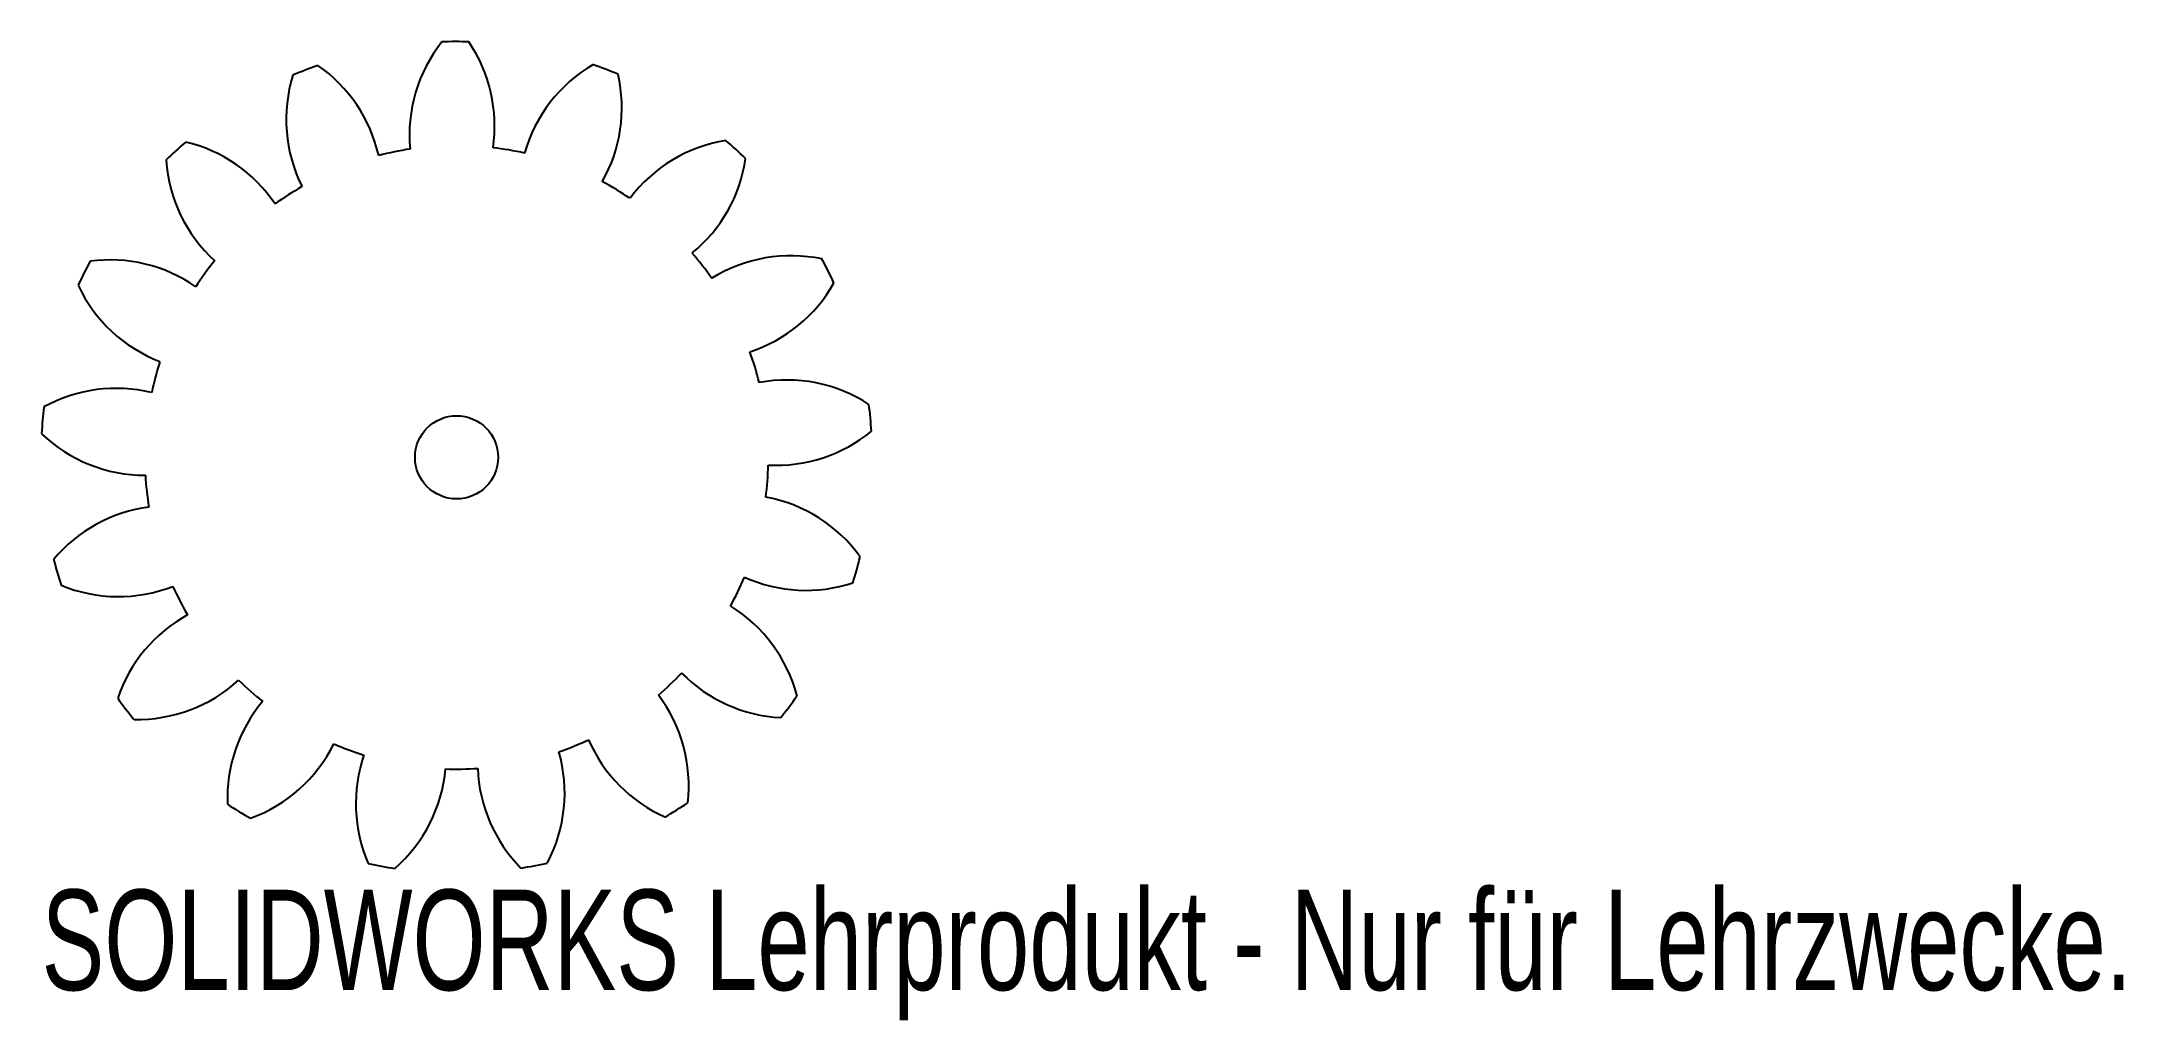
# Model space of a CAD drawing. Header units: millimetres. Extents: x -20 to 80, y -27 to 20.
import ezdxf

# ---------------------------------------------------------------- set-up
doc = ezdxf.new("R2010")
doc.units = ezdxf.units.MM
doc.styles.add('SLDTEXTSTYLE0', font='TXT', dxfattribs={"width": 0.7})

msp = doc.modelspace()

# ---------------------------------------------------------------- linework, layer by layer
at = {"color": 7, "linetype": 'Continuous', "lineweight": 25}
msp.add_circle((0, 0), 2, dxfattribs=at)
for centre, radius, start, end in [((4.93, 15.51), 7.2, 141.5663, 185.413), ((0, 0), 20, 88.3188, 92.0224), ((-5.37, 15.95), 7.2, 351.5997, 34.1532), ((-1, 16.25), 7.2, 162.7428, 206.5895), ((0, 0), 20, 109.4952, 113.1988), ((-10.77, 12.93), 7.2, 12.7762, 55.3297), ((10.2, 12.68), 7.2, 120.3898, 164.2366), ((0, 0), 20, 67.1423, 70.8459), ((0.75, 16.81), 7.2, 330.4232, 12.9767), ((0, 0), 20, 130.6717, 134.3753), ((-14.71, 8.17), 7.2, 33.9526, 76.5061), ((14.1, 8.14), 7.2, 99.2134, 143.0601), ((0, 0), 20, 45.9658, 49.6694), ((-6.8, 14.79), 7.2, 183.9192, 227.766), ((0, 0), 15, 98.564, 104.4719), ((0, 0), 15, 77.3876, 83.2954), ((6.78, 15.41), 7.2, 309.2467, 351.8002), ((0, 0), 15, 119.7405, 125.6484), ((0, 0), 15, 56.2111, 62.119), ((0, 0), 20, 151.8482, 155.5518), ((-16.67, 2.3), 7.2, 55.1291, 97.6826), ((0, 0), 15, 140.917, 146.8249), ((0, 0), 15, 35.0346, 40.9425), ((16.09, 2.5), 7.2, 78.0369, 121.8836), ((0, 0), 20, 24.7894, 28.493), ((-11.69, 11.33), 7.2, 205.0957, 248.9424), ((11.88, 11.92), 7.2, 288.0703, 330.6238), ((0, 0), 15, 13.8582, 19.766), ((0, 0), 15, 162.0935, 168.0013), ((-16.38, -3.88), 7.2, 76.3056, 118.8591), ((15.9, -3.48), 7.2, 56.8604, 100.7071), ((0, 0), 20, 173.0247, 176.7282), ((0, 0), 20, 3.6129, 7.3165), ((-14.99, 6.34), 7.2, 226.2722, 270.1189), ((15.39, 6.82), 7.2, 266.8938, 309.4473), ((0, 0), 15, 183.2699, 189.1778), ((0, 0), 15, 352.6817, 358.5896), ((13.57, -8.99), 7.2, 35.6839, 79.5307), ((-13.87, -9.53), 7.2, 97.482, 140.0355), ((0, 0), 20, 194.2011, 197.9047), ((0, 0), 20, 342.4364, 346.14), ((0, 0), 15, 331.5052, 337.4131), ((16.81, 0.8), 7.2, 245.7173, 288.2708), ((-16.27, 0.5), 7.2, 247.4486, 291.2954), ((0, 0), 15, 204.4464, 210.3543), ((-9.49, -13.9), 7.2, 118.6585, 161.212), ((9.41, -13.29), 7.2, 14.5075, 58.3542), ((-15.35, -5.41), 7.2, 268.6251, 312.4719), ((0, 0), 15, 225.6229, 231.5307), ((0, 0), 15, 310.3288, 316.2366), ((15.96, -5.33), 7.2, 224.5409, 267.0944), ((0, 0), 20, 215.3776, 219.0812), ((-3.83, -16.39), 7.2, 139.835, 182.3885), ((3.97, -15.79), 7.2, 353.331, 37.1777), ((0, 0), 20, 321.26, 324.9635), ((-12.36, -10.59), 7.2, 289.8016, 333.6483), ((0, 0), 15, 246.7993, 252.7072), ((0, 0), 15, 289.1523, 295.0602), ((12.96, -10.73), 7.2, 203.3644, 245.9179), ((2.35, -16.66), 7.2, 161.0115, 203.565), ((-7.7, -14.34), 7.2, 310.9781, 354.8248), ((0, 0), 15, 267.9758, 273.8837), ((8.21, -14.69), 7.2, 182.1879, 224.7414), ((-2, -16.15), 7.2, 332.1545, 16.0013), ((0, 0), 20, 236.5541, 240.2577), ((0, 0), 20, 300.0835, 303.7871), ((0, 0), 20, 257.7305, 261.4341), ((0, 0), 20, 278.907, 282.6106)]:
    msp.add_arc(centre, radius, start, end, dxfattribs=at)

# ---------------------------------------------------------------- texts
at = {"color": 7, "linetype": 'Continuous', "insert": (-19.97, -20.8), "char_height": 4.8336, "attachment_point": 1, "style": 'SLDTEXTSTYLE0'}
msp.add_mtext('SOLIDWORKS Lehrprodukt - Nur für Lehrzwecke.', dxfattribs=at)

doc.saveas('drawing.dxf')
